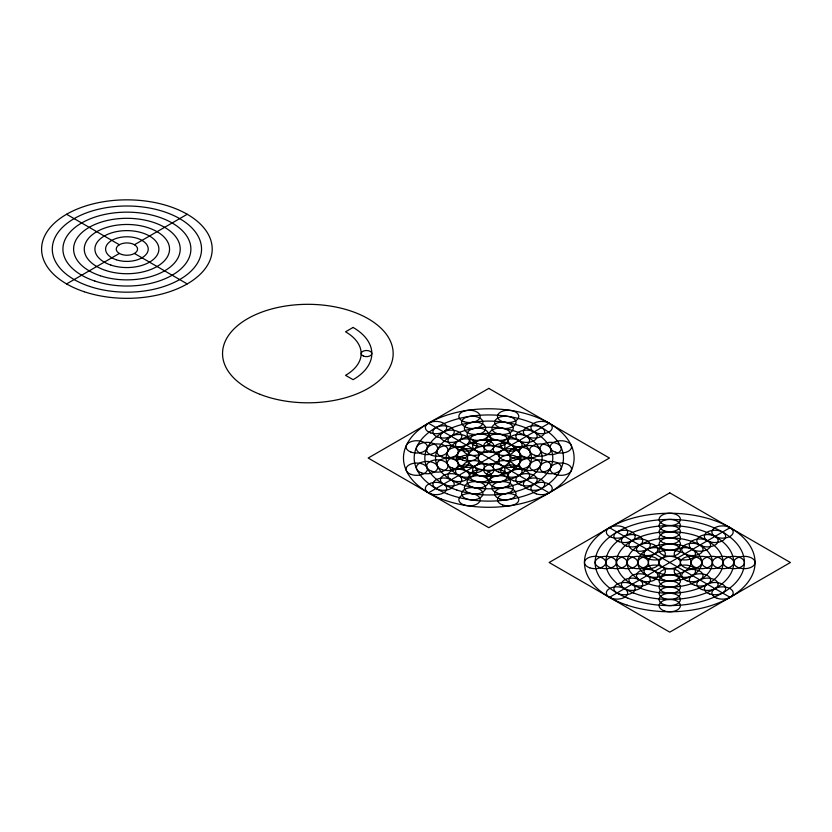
<?xml version="1.0" encoding="UTF-8"?>
<svg xmlns="http://www.w3.org/2000/svg" width="832" height="832" viewBox="0 0 832 832"><rect width="100%" height="100%" fill="white"/><g stroke="black" fill="none" stroke-linecap="round" stroke-linejoin="round"><path stroke-width="1.25" d="M66.581 283.92L119.361 253.448M134.441 244.743L187.221 214.271M428.49 492.856L549.13 423.207M609.45 597.334L730.08 527.686M66.581 214.271L119.361 244.743M134.441 253.448L187.221 283.92M428.49 423.207L549.13 492.856M609.45 527.686L730.08 597.334M353.09 327.444L345.55 331.802A53.31 30.784 0 0 1 345.55 375.326L353.09 379.683A63.981 36.941 0 0 0 353.09 327.444M488.81 388.388L368.17 458.037L488.81 527.686L609.45 458.037L488.81 388.388M669.76 492.856L549.13 562.505L669.76 632.154L790.4 562.505L669.76 492.856M643.105 567.84A10.66 6.157 0 0 0 659.1 562.505A10.66 6.157 0 0 0 643.105 557.18A10.66 6.157 0 0 0 643.105 567.84M663.79 567.611A10.66 6.157 0 0 0 680.399 562.952A10.66 6.157 0 0 0 665.101 556.972A10.66 6.157 0 0 0 663.79 567.611M621.14 567.611A10.66 6.157 0 0 0 637.749 562.952A10.66 6.157 0 0 0 622.45 556.972A10.66 6.157 0 0 0 621.14 567.611M653.765 578.5A31.99 18.47 0 0 0 701.75 562.505A10.66 6.157 0 0 0 685.755 557.18A10.66 6.157 0 0 0 685.755 567.84A10.66 6.157 0 0 0 701.75 562.505A31.99 18.47 0 0 0 653.765 546.52A31.99 18.47 0 0 0 653.765 578.5M632.445 567.84A10.66 6.157 0 0 0 648.44 562.505A10.66 6.157 0 0 0 632.445 557.18A10.66 6.157 0 0 0 632.445 567.84M657.81 572.707A21.33 12.314 0 0 0 691.038 563.389A21.33 12.314 0 0 0 660.442 551.439A21.33 12.314 0 0 0 657.81 572.707M610.47 567.611A10.66 6.157 0 0 0 627.089 562.952A10.66 6.157 0 0 0 611.79 556.972A10.66 6.157 0 0 0 610.47 567.611M645.861 582.899A42.65 24.627 0 0 0 712.306 564.262A42.65 24.627 0 0 0 651.123 540.363A42.65 24.627 0 0 0 645.861 582.899M600.454 567.84A10.66 6.157 0 0 0 616.45 562.505A10.66 6.157 0 0 0 600.454 557.18A10.66 6.157 0 0 0 600.454 567.84M639.881 587.995A53.31 30.784 0 0 0 722.946 564.71A53.31 30.784 0 0 0 646.464 534.82A53.31 30.784 0 0 0 639.881 587.995M589.794 567.84A10.66 6.157 0 0 0 605.79 562.505A10.66 6.157 0 0 0 589.794 557.18A10.66 6.157 0 0 0 589.794 567.84M633.901 593.102A63.981 36.941 0 0 0 733.574 565.146A63.981 36.941 0 0 0 641.805 529.287A63.981 36.941 0 0 0 633.901 593.102M627.931 598.198A74.641 43.098 0 0 0 744.214 565.583A74.641 43.098 0 0 0 637.146 523.744A74.641 43.098 0 0 0 627.931 598.198M627.11 605.155A85.301 49.244 0 0 0 755.071 562.505A10.66 6.157 0 0 0 739.076 557.18A10.66 6.157 0 0 0 739.076 567.84A10.66 6.157 0 0 0 755.071 562.505A85.301 49.244 0 0 0 627.11 519.854A85.301 49.244 0 0 0 627.11 605.155M649.355 559.135A10.66 6.157 0 0 0 665.35 553.8A10.66 6.157 0 0 0 649.355 548.475A10.66 6.157 0 0 0 649.355 559.135M634.275 550.43A10.66 6.157 0 0 0 650.27 545.095A10.66 6.157 0 0 0 634.275 539.77A10.66 6.157 0 0 0 634.275 550.43M641.815 554.778A10.66 6.157 0 0 0 657.81 549.453A10.66 6.157 0 0 0 641.815 544.118A10.66 6.157 0 0 0 641.815 554.778M626.735 546.073A10.66 6.157 0 0 0 642.73 540.748A10.66 6.157 0 0 0 626.735 535.413A10.66 6.157 0 0 0 626.735 546.073M619.195 541.726A10.66 6.157 0 0 0 635.19 536.39A10.66 6.157 0 0 0 619.195 531.055A10.66 6.157 0 0 0 619.195 541.726M611.655 537.368A10.66 6.157 0 0 0 627.65 532.043A10.66 6.157 0 0 0 611.655 526.708A10.66 6.157 0 0 0 611.655 537.368M664.435 555.526A10.66 6.157 0 0 0 680.43 550.202A10.66 6.157 0 0 0 664.435 544.866A10.66 6.157 0 0 0 664.435 555.526M664.435 543.213A10.66 6.157 0 0 0 680.43 537.888A10.66 6.157 0 0 0 664.435 532.553A10.66 6.157 0 0 0 664.435 543.213M664.435 549.37A10.66 6.157 0 0 0 680.43 544.045A10.66 6.157 0 0 0 664.435 538.71A10.66 6.157 0 0 0 664.435 549.37M664.435 537.056A10.66 6.157 0 0 0 680.43 531.731A10.66 6.157 0 0 0 664.435 526.396A10.66 6.157 0 0 0 664.435 537.056M664.435 530.899A10.66 6.157 0 0 0 680.43 525.574A10.66 6.157 0 0 0 664.435 520.239A10.66 6.157 0 0 0 664.435 530.899M664.435 524.753A10.66 6.157 0 0 0 680.43 519.418A10.66 6.157 0 0 0 664.435 514.082A10.66 6.157 0 0 0 664.435 524.753M679.515 559.135A10.66 6.157 0 0 0 695.51 553.8A10.66 6.157 0 0 0 679.515 548.475A10.66 6.157 0 0 0 679.515 559.135M694.595 550.43A10.66 6.157 0 0 0 710.59 545.095A10.66 6.157 0 0 0 694.595 539.77A10.66 6.157 0 0 0 694.595 550.43M687.055 554.778A10.66 6.157 0 0 0 703.05 549.453A10.66 6.157 0 0 0 687.055 544.118A10.66 6.157 0 0 0 687.055 554.778M702.135 546.073A10.66 6.157 0 0 0 718.13 540.748A10.66 6.157 0 0 0 702.135 535.413A10.66 6.157 0 0 0 702.135 546.073M709.675 541.726A10.66 6.157 0 0 0 725.67 536.39A10.66 6.157 0 0 0 709.675 531.055A10.66 6.157 0 0 0 709.675 541.726M717.215 537.368A10.66 6.157 0 0 0 733.2 532.043A10.66 6.157 0 0 0 717.215 526.708A10.66 6.157 0 0 0 717.215 537.368M707.086 567.84A10.66 6.157 0 0 0 723.081 562.505A10.66 6.157 0 0 0 707.086 557.18A10.66 6.157 0 0 0 707.086 567.84M696.426 567.84A10.66 6.157 0 0 0 712.41 562.505A10.66 6.157 0 0 0 696.426 557.18A10.66 6.157 0 0 0 696.426 567.84M717.746 567.84A10.66 6.157 0 0 0 733.741 562.505A10.66 6.157 0 0 0 717.746 557.18A10.66 6.157 0 0 0 717.746 567.84M728.406 567.84A10.66 6.157 0 0 0 744.401 562.505A10.66 6.157 0 0 0 728.406 557.18A10.66 6.157 0 0 0 728.406 567.84M679.515 576.545A10.66 6.157 0 0 0 695.51 571.22A10.66 6.157 0 0 0 679.515 565.885A10.66 6.157 0 0 0 679.515 576.545M694.595 585.25A10.66 6.157 0 0 0 710.59 579.925A10.66 6.157 0 0 0 694.595 574.59A10.66 6.157 0 0 0 694.595 585.25M687.055 580.902A10.66 6.157 0 0 0 703.05 575.567A10.66 6.157 0 0 0 687.055 570.232A10.66 6.157 0 0 0 687.055 580.902M702.135 589.607A10.66 6.157 0 0 0 718.13 584.272A10.66 6.157 0 0 0 702.135 578.947A10.66 6.157 0 0 0 702.135 589.607M709.675 593.954A10.66 6.157 0 0 0 725.67 588.63A10.66 6.157 0 0 0 709.675 583.294A10.66 6.157 0 0 0 709.675 593.954M717.215 598.312A10.66 6.157 0 0 0 733.2 592.977A10.66 6.157 0 0 0 717.215 587.652A10.66 6.157 0 0 0 717.215 598.312M664.435 580.154A10.66 6.157 0 0 0 680.43 574.818A10.66 6.157 0 0 0 664.435 569.494A10.66 6.157 0 0 0 664.435 580.154M664.435 592.467A10.66 6.157 0 0 0 680.43 587.132A10.66 6.157 0 0 0 664.435 581.807A10.66 6.157 0 0 0 664.435 592.467M664.435 586.31A10.66 6.157 0 0 0 680.43 580.975A10.66 6.157 0 0 0 664.435 575.65A10.66 6.157 0 0 0 664.435 586.31M664.435 598.624A10.66 6.157 0 0 0 680.43 593.289A10.66 6.157 0 0 0 664.435 587.954A10.66 6.157 0 0 0 664.435 598.624M664.435 604.781A10.66 6.157 0 0 0 680.43 599.446A10.66 6.157 0 0 0 664.435 594.11A10.66 6.157 0 0 0 664.435 604.781M664.435 610.938A10.66 6.157 0 0 0 680.43 605.602A10.66 6.157 0 0 0 664.435 600.267A10.66 6.157 0 0 0 664.435 610.938M649.355 576.545A10.66 6.157 0 0 0 665.35 571.22A10.66 6.157 0 0 0 649.355 565.885A10.66 6.157 0 0 0 649.355 576.545M634.275 585.25A10.66 6.157 0 0 0 650.27 579.925A10.66 6.157 0 0 0 634.275 574.59A10.66 6.157 0 0 0 634.275 585.25M641.815 580.902A10.66 6.157 0 0 0 657.81 575.567A10.66 6.157 0 0 0 641.815 570.232A10.66 6.157 0 0 0 641.815 580.902M626.735 589.607A10.66 6.157 0 0 0 642.73 584.272A10.66 6.157 0 0 0 626.735 578.947A10.66 6.157 0 0 0 626.735 589.607M619.195 593.954A10.66 6.157 0 0 0 635.19 588.63A10.66 6.157 0 0 0 619.195 583.294A10.66 6.157 0 0 0 619.195 593.954M611.655 598.312A10.66 6.157 0 0 0 627.65 592.977A10.66 6.157 0 0 0 611.655 587.652A10.66 6.157 0 0 0 611.655 598.312M502.58 504.92A10.66 6.157 0 0 0 518.783 499.803A10.66 6.157 0 0 0 503.017 494.26A10.66 6.157 0 0 0 502.58 504.92M497.058 493.022A10.66 6.157 0 0 0 513.271 487.916A10.66 6.157 0 0 0 497.494 482.362A10.66 6.157 0 0 0 497.058 493.022M499.824 498.971A10.66 6.157 0 0 0 516.027 493.865A10.66 6.157 0 0 0 500.261 488.311A10.66 6.157 0 0 0 499.824 498.971M494.302 487.074A10.66 6.157 0 0 0 510.505 481.967A10.66 6.157 0 0 0 494.738 476.424A10.66 6.157 0 0 0 494.302 487.074M491.535 481.135A10.66 6.157 0 0 0 507.749 476.018A10.66 6.157 0 0 0 491.982 470.475A10.66 6.157 0 0 0 491.535 481.135M488.779 475.186A10.66 6.157 0 0 0 504.993 470.08A10.66 6.157 0 0 0 489.216 464.526A10.66 6.157 0 0 0 488.779 475.186M463.726 504.837A10.66 6.157 0 0 0 480.147 499.949A10.66 6.157 0 0 0 464.61 494.187A10.66 6.157 0 0 0 463.726 504.837M469.248 492.95A10.66 6.157 0 0 0 485.659 488.062A10.66 6.157 0 0 0 470.122 482.3A10.66 6.157 0 0 0 469.248 492.95M466.492 498.898A10.66 6.157 0 0 0 482.903 494.01A10.66 6.157 0 0 0 467.366 488.238A10.66 6.157 0 0 0 466.492 498.898M472.004 487.001A10.66 6.157 0 0 0 488.426 482.113A10.66 6.157 0 0 0 472.888 476.351A10.66 6.157 0 0 0 472.004 487.001M474.77 481.052A10.66 6.157 0 0 0 491.182 476.164A10.66 6.157 0 0 0 475.644 470.402A10.66 6.157 0 0 0 474.77 481.052M477.526 475.103A10.66 6.157 0 0 0 493.938 470.226A10.66 6.157 0 0 0 478.4 464.454A10.66 6.157 0 0 0 477.526 475.103M430.706 493.844A10.66 6.157 0 0 0 446.69 488.509A10.66 6.157 0 0 0 430.706 483.174A10.66 6.157 0 0 0 430.706 493.844M445.775 485.129A10.66 6.157 0 0 0 461.77 479.804A10.66 6.157 0 0 0 445.775 474.469A10.66 6.157 0 0 0 445.775 485.129M456.82 490.027A63.981 36.941 0 0 0 552.791 458.037A63.981 36.941 0 0 0 456.82 426.046A63.981 36.941 0 0 0 456.82 490.027M441.002 498.826A85.301 49.244 0 0 0 573.893 461.552A85.301 49.244 0 0 0 451.537 413.733A85.301 49.244 0 0 0 441.002 498.826M438.235 489.486A10.66 6.157 0 0 0 454.23 484.151A10.66 6.157 0 0 0 438.235 478.826A10.66 6.157 0 0 0 438.235 489.486M453.315 480.782A10.66 6.157 0 0 0 469.31 475.446A10.66 6.157 0 0 0 453.315 470.122A10.66 6.157 0 0 0 453.315 480.782M462.155 484.692A53.31 30.784 0 0 0 542.121 458.037A53.31 30.784 0 0 0 462.155 431.382A53.31 30.784 0 0 0 462.155 484.692M446.971 493.719A74.641 43.098 0 0 0 563.264 461.115A74.641 43.098 0 0 0 456.196 419.276A74.641 43.098 0 0 0 446.971 493.719M460.855 476.424A10.66 6.157 0 0 0 476.85 471.099A10.66 6.157 0 0 0 460.855 465.764A10.66 6.157 0 0 0 460.855 476.424M467.48 479.367A42.65 24.627 0 0 0 531.461 458.037A42.65 24.627 0 0 0 467.48 436.706A42.65 24.627 0 0 0 467.48 479.367M468.395 472.077A10.66 6.157 0 0 0 484.39 466.742A10.66 6.157 0 0 0 468.395 461.406A10.66 6.157 0 0 0 468.395 472.077M470.881 473.335A31.99 18.47 0 0 0 520.718 459.358A31.99 18.47 0 0 0 474.833 441.428A31.99 18.47 0 0 0 470.881 473.335M476.861 468.229A21.33 12.314 0 0 0 510.078 458.91A21.33 12.314 0 0 0 479.492 446.961A21.33 12.314 0 0 0 476.861 468.229M483.475 463.372A10.66 6.157 0 0 0 499.47 458.037A10.66 6.157 0 0 0 483.475 452.702A10.66 6.157 0 0 0 483.475 463.372M411.164 474.448A10.66 6.157 0 0 0 427.378 469.331A10.66 6.157 0 0 0 411.601 463.788A10.66 6.157 0 0 0 411.164 474.448M431.766 471.255A10.66 6.157 0 0 0 447.97 466.149A10.66 6.157 0 0 0 432.203 460.595A10.66 6.157 0 0 0 431.766 471.255M421.46 472.857A10.66 6.157 0 0 0 437.674 467.74A10.66 6.157 0 0 0 421.907 462.197A10.66 6.157 0 0 0 421.46 472.857M442.062 469.664A10.66 6.157 0 0 0 458.276 464.558A10.66 6.157 0 0 0 442.499 459.004A10.66 6.157 0 0 0 442.062 469.664M452.358 468.073A10.66 6.157 0 0 0 468.572 462.966A10.66 6.157 0 0 0 452.806 457.413A10.66 6.157 0 0 0 452.358 468.073M462.665 466.482A10.66 6.157 0 0 0 478.868 461.365A10.66 6.157 0 0 0 463.102 455.822A10.66 6.157 0 0 0 462.665 466.482M410.946 452.067A10.66 6.157 0 0 0 427.367 447.179A10.66 6.157 0 0 0 411.83 441.407A10.66 6.157 0 0 0 410.946 452.067M431.548 455.25A10.66 6.157 0 0 0 447.959 450.362A10.66 6.157 0 0 0 432.432 444.6A10.66 6.157 0 0 0 431.548 455.25M421.252 453.658A10.66 6.157 0 0 0 437.663 448.77A10.66 6.157 0 0 0 422.126 443.009A10.66 6.157 0 0 0 421.252 453.658M441.844 456.841A10.66 6.157 0 0 0 458.266 451.953A10.66 6.157 0 0 0 442.728 446.191A10.66 6.157 0 0 0 441.844 456.841M452.15 458.432A10.66 6.157 0 0 0 468.562 453.554A10.66 6.157 0 0 0 453.024 447.782A10.66 6.157 0 0 0 452.15 458.432M462.446 460.034A10.66 6.157 0 0 0 478.858 455.146A10.66 6.157 0 0 0 463.33 449.374A10.66 6.157 0 0 0 462.446 460.034M430.706 432.9A10.66 6.157 0 0 0 446.69 427.565A10.66 6.157 0 0 0 430.706 422.23A10.66 6.157 0 0 0 430.706 432.9M445.775 441.605A10.66 6.157 0 0 0 461.77 436.27A10.66 6.157 0 0 0 445.775 430.945A10.66 6.157 0 0 0 445.775 441.605M438.235 437.247A10.66 6.157 0 0 0 454.23 431.922A10.66 6.157 0 0 0 438.235 426.587A10.66 6.157 0 0 0 438.235 437.247M453.315 445.952A10.66 6.157 0 0 0 469.31 440.627A10.66 6.157 0 0 0 453.315 435.292A10.66 6.157 0 0 0 453.315 445.952M460.855 450.31A10.66 6.157 0 0 0 476.85 444.974A10.66 6.157 0 0 0 460.855 439.65A10.66 6.157 0 0 0 460.855 450.31M468.395 454.657A10.66 6.157 0 0 0 484.39 449.332A10.66 6.157 0 0 0 468.395 443.997A10.66 6.157 0 0 0 468.395 454.657M463.944 421.668A10.66 6.157 0 0 0 480.147 416.562A10.66 6.157 0 0 0 464.381 411.008A10.66 6.157 0 0 0 463.944 421.668M469.466 433.566A10.66 6.157 0 0 0 485.67 428.449A10.66 6.157 0 0 0 469.903 422.906A10.66 6.157 0 0 0 469.466 433.566M466.7 427.617A10.66 6.157 0 0 0 482.914 422.5A10.66 6.157 0 0 0 467.137 416.957A10.66 6.157 0 0 0 466.7 427.617M472.222 439.504A10.66 6.157 0 0 0 488.436 434.398A10.66 6.157 0 0 0 472.659 428.844A10.66 6.157 0 0 0 472.222 439.504M474.978 445.453A10.66 6.157 0 0 0 491.192 440.346A10.66 6.157 0 0 0 475.426 434.793A10.66 6.157 0 0 0 474.978 445.453M477.745 451.402A10.66 6.157 0 0 0 493.948 446.295A10.66 6.157 0 0 0 478.182 440.742A10.66 6.157 0 0 0 477.745 451.402M502.362 421.595A10.66 6.157 0 0 0 518.783 416.707A10.66 6.157 0 0 0 503.246 410.935A10.66 6.157 0 0 0 502.362 421.595M496.839 433.482A10.66 6.157 0 0 0 513.261 428.594A10.66 6.157 0 0 0 497.723 422.833A10.66 6.157 0 0 0 496.839 433.482M499.606 427.534A10.66 6.157 0 0 0 516.017 422.656A10.66 6.157 0 0 0 500.479 416.884A10.66 6.157 0 0 0 499.606 427.534M494.083 439.431A10.66 6.157 0 0 0 510.505 434.543A10.66 6.157 0 0 0 494.967 428.782A10.66 6.157 0 0 0 494.083 439.431M491.327 445.38A10.66 6.157 0 0 0 507.738 440.492A10.66 6.157 0 0 0 492.201 434.73A10.66 6.157 0 0 0 491.327 445.38M488.561 451.318A10.66 6.157 0 0 0 504.982 446.441A10.66 6.157 0 0 0 489.445 440.669A10.66 6.157 0 0 0 488.561 451.318M536.255 432.9A10.66 6.157 0 0 0 552.25 427.565A10.66 6.157 0 0 0 536.255 422.23A10.66 6.157 0 0 0 536.255 432.9M521.175 441.605A10.66 6.157 0 0 0 537.17 436.27A10.66 6.157 0 0 0 521.175 430.945A10.66 6.157 0 0 0 521.175 441.605M528.715 437.247A10.66 6.157 0 0 0 544.71 431.922A10.66 6.157 0 0 0 528.715 426.587A10.66 6.157 0 0 0 528.715 437.247M513.635 445.952A10.66 6.157 0 0 0 529.63 440.627A10.66 6.157 0 0 0 513.635 435.292A10.66 6.157 0 0 0 513.635 445.952M506.095 450.31A10.66 6.157 0 0 0 522.09 444.974A10.66 6.157 0 0 0 506.095 439.65A10.66 6.157 0 0 0 506.095 450.31M498.555 454.657A10.66 6.157 0 0 0 514.55 449.332A10.66 6.157 0 0 0 498.555 443.997A10.66 6.157 0 0 0 498.555 454.657M555.36 452.14A10.66 6.157 0 0 0 571.563 447.034A10.66 6.157 0 0 0 555.797 441.48A10.66 6.157 0 0 0 555.36 452.14M534.758 455.322A10.66 6.157 0 0 0 550.971 450.216A10.66 6.157 0 0 0 535.194 444.662A10.66 6.157 0 0 0 534.758 455.322M545.054 453.731A10.66 6.157 0 0 0 561.267 448.625A10.66 6.157 0 0 0 545.501 443.071A10.66 6.157 0 0 0 545.054 453.731M524.462 456.924A10.66 6.157 0 0 0 540.665 451.807A10.66 6.157 0 0 0 524.898 446.264A10.66 6.157 0 0 0 524.462 456.924M514.155 458.515A10.66 6.157 0 0 0 530.369 453.398A10.66 6.157 0 0 0 514.602 447.855A10.66 6.157 0 0 0 514.155 458.515M503.859 460.106A10.66 6.157 0 0 0 520.073 455A10.66 6.157 0 0 0 504.296 449.446A10.66 6.157 0 0 0 503.859 460.106M555.142 474.365A10.66 6.157 0 0 0 571.553 469.487A10.66 6.157 0 0 0 556.026 463.715A10.66 6.157 0 0 0 555.142 474.365M534.539 471.182A10.66 6.157 0 0 0 550.961 466.294A10.66 6.157 0 0 0 535.423 460.533A10.66 6.157 0 0 0 534.539 471.182M544.846 472.774A10.66 6.157 0 0 0 561.257 467.886A10.66 6.157 0 0 0 545.719 462.124A10.66 6.157 0 0 0 544.846 472.774M524.243 469.591A10.66 6.157 0 0 0 540.654 464.703A10.66 6.157 0 0 0 525.127 458.942A10.66 6.157 0 0 0 524.243 469.591M513.947 468A10.66 6.157 0 0 0 530.358 463.112A10.66 6.157 0 0 0 514.821 457.34A10.66 6.157 0 0 0 513.947 468M503.641 466.398A10.66 6.157 0 0 0 520.062 461.521A10.66 6.157 0 0 0 504.525 455.749A10.66 6.157 0 0 0 503.641 466.398M536.255 493.844A10.66 6.157 0 0 0 552.25 488.509A10.66 6.157 0 0 0 536.255 483.174A10.66 6.157 0 0 0 536.255 493.844M521.175 485.129A10.66 6.157 0 0 0 537.17 479.804A10.66 6.157 0 0 0 521.175 474.469A10.66 6.157 0 0 0 521.175 485.129M528.715 489.486A10.66 6.157 0 0 0 544.71 484.151A10.66 6.157 0 0 0 528.715 478.826A10.66 6.157 0 0 0 528.715 489.486M513.635 480.782A10.66 6.157 0 0 0 529.63 475.446A10.66 6.157 0 0 0 513.635 470.122A10.66 6.157 0 0 0 513.635 480.782M506.095 476.424A10.66 6.157 0 0 0 522.09 471.099A10.66 6.157 0 0 0 506.095 465.764A10.66 6.157 0 0 0 506.095 476.424M498.555 472.077A10.66 6.157 0 0 0 514.55 466.742A10.66 6.157 0 0 0 498.555 461.406A10.66 6.157 0 0 0 498.555 472.077M363.511 356.117A5.335 3.078 0 0 0 371.821 353.787A5.335 3.078 0 0 0 364.177 350.792A5.335 3.078 0 0 0 363.511 356.117M260.042 394.347A85.301 49.244 0 0 0 392.943 357.074A85.301 49.244 0 0 0 270.587 309.265A85.301 49.244 0 0 0 260.042 394.347M121.576 254.426A10.66 6.157 0 0 0 137.561 249.09A10.66 6.157 0 0 0 121.576 243.755A10.66 6.157 0 0 0 121.576 254.426M84.25 291.741A85.301 49.244 0 0 0 212.202 249.09A85.301 49.244 0 0 0 84.25 206.44A85.301 49.244 0 0 0 84.25 291.741M89.586 286.406A74.641 43.098 0 0 0 201.542 249.09A74.641 43.098 0 0 0 89.586 211.775A74.641 43.098 0 0 0 89.586 286.406M94.91 281.081A63.981 36.941 0 0 0 190.882 249.09A63.981 36.941 0 0 0 94.91 217.1A63.981 36.941 0 0 0 94.91 281.081M100.246 275.746A53.31 30.784 0 0 0 180.222 249.09A53.31 30.784 0 0 0 100.246 222.435A53.31 30.784 0 0 0 100.246 275.746M105.581 270.421A42.65 24.627 0 0 0 169.551 249.09A42.65 24.627 0 0 0 105.581 227.77A42.65 24.627 0 0 0 105.581 270.421M110.906 265.086A31.99 18.47 0 0 0 158.891 249.09A31.99 18.47 0 0 0 110.906 233.095A31.99 18.47 0 0 0 110.906 265.086M116.241 259.75A21.33 12.314 0 0 0 148.231 249.09A21.33 12.314 0 0 0 116.241 238.43A21.33 12.314 0 0 0 116.241 259.75"/></g></svg>
